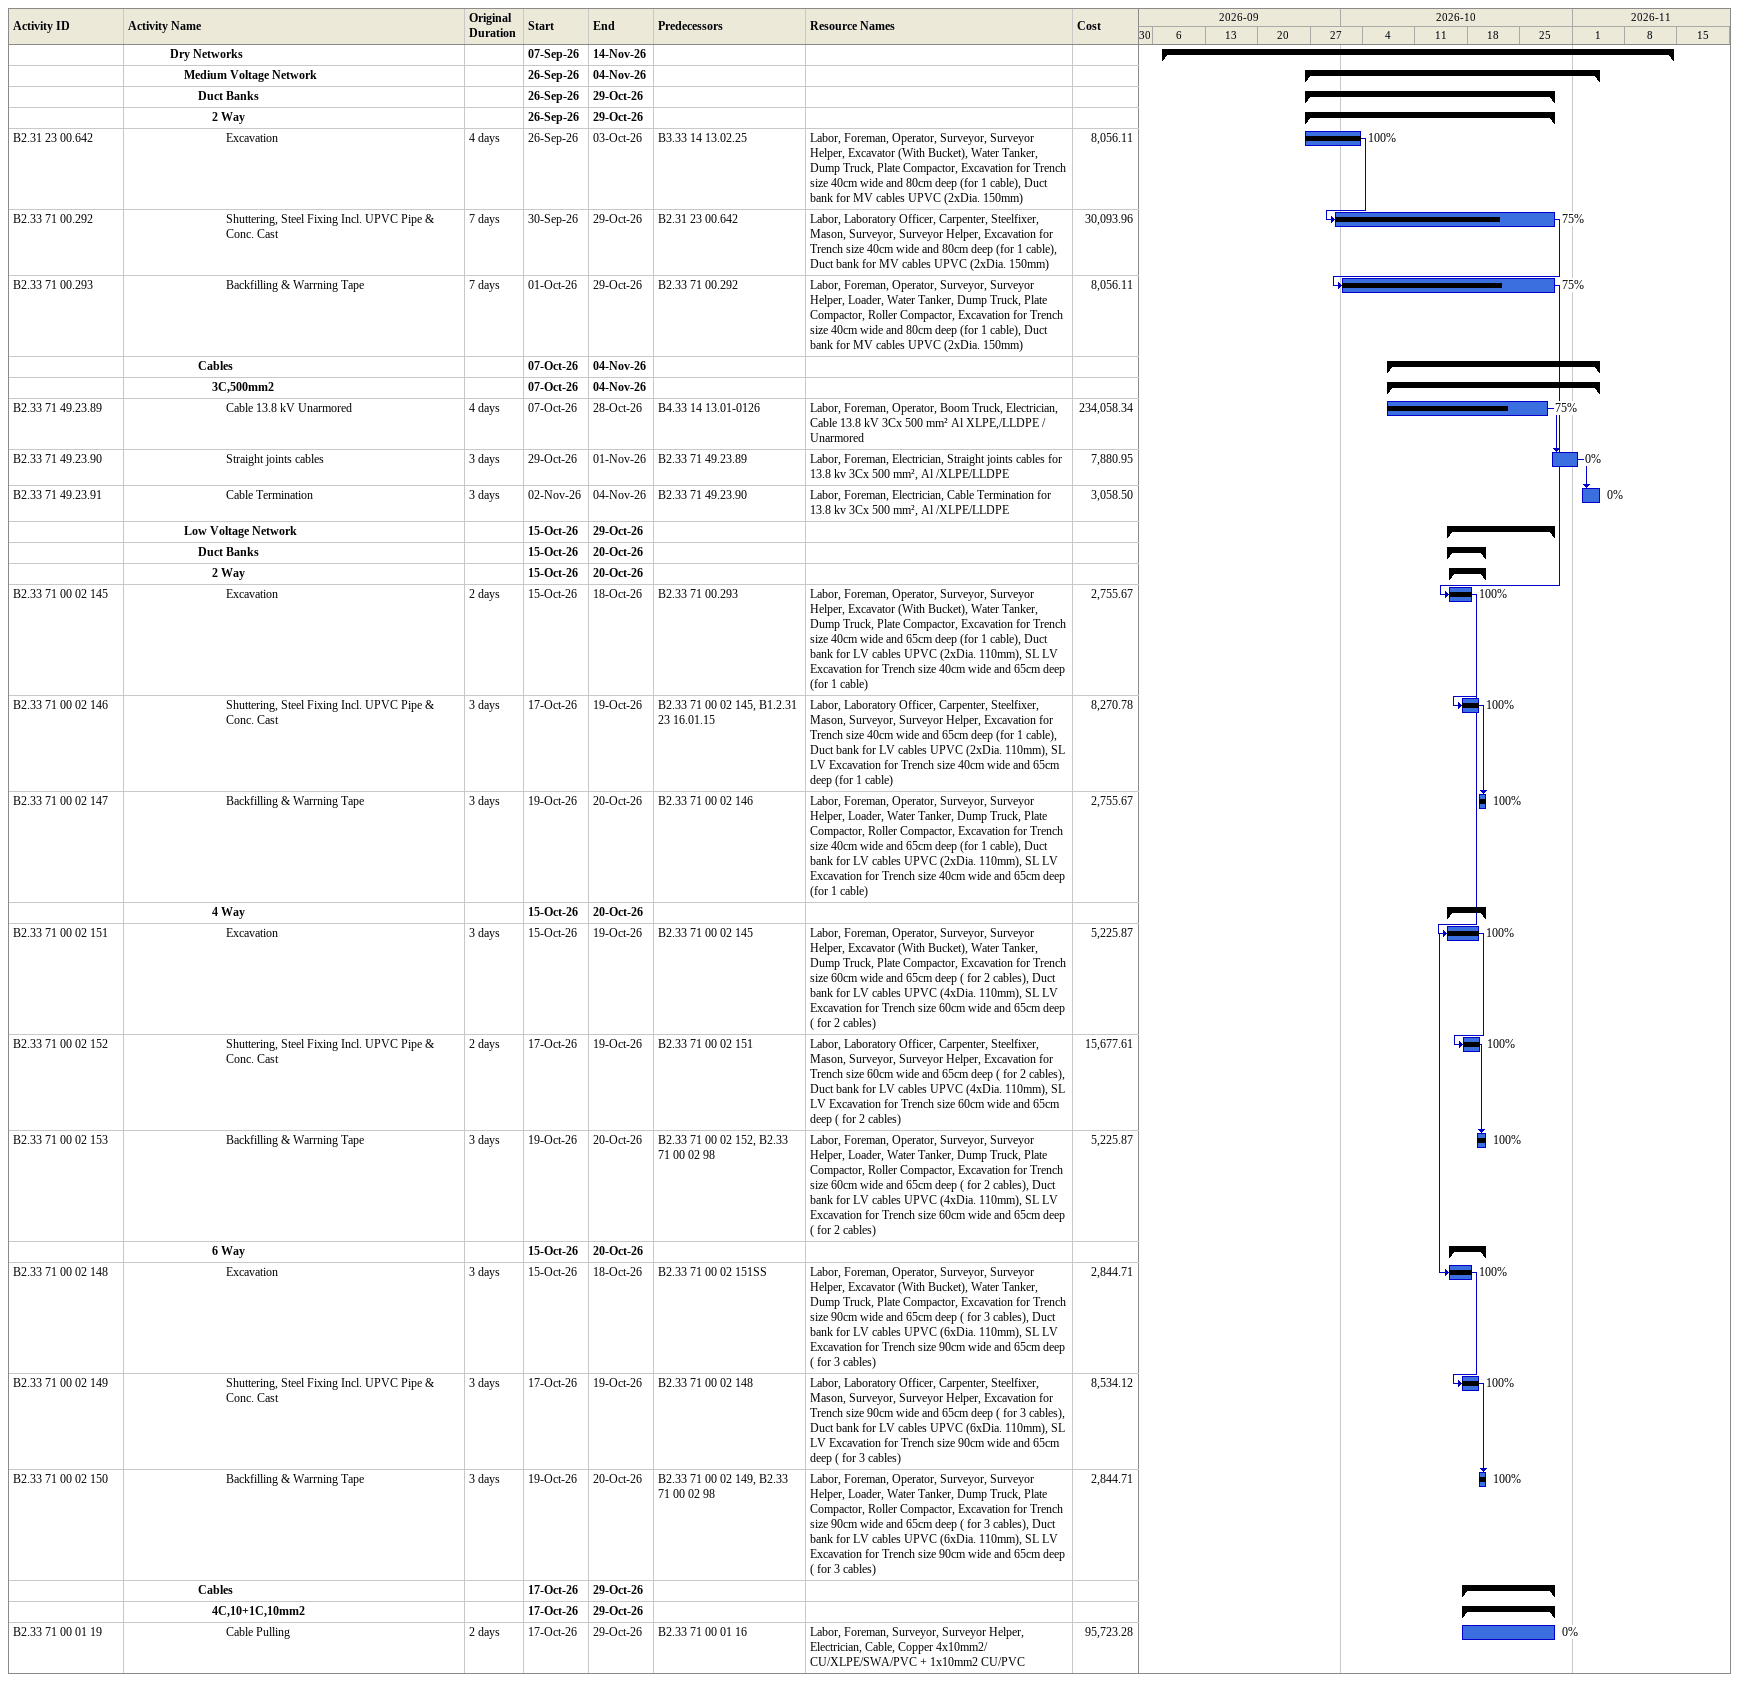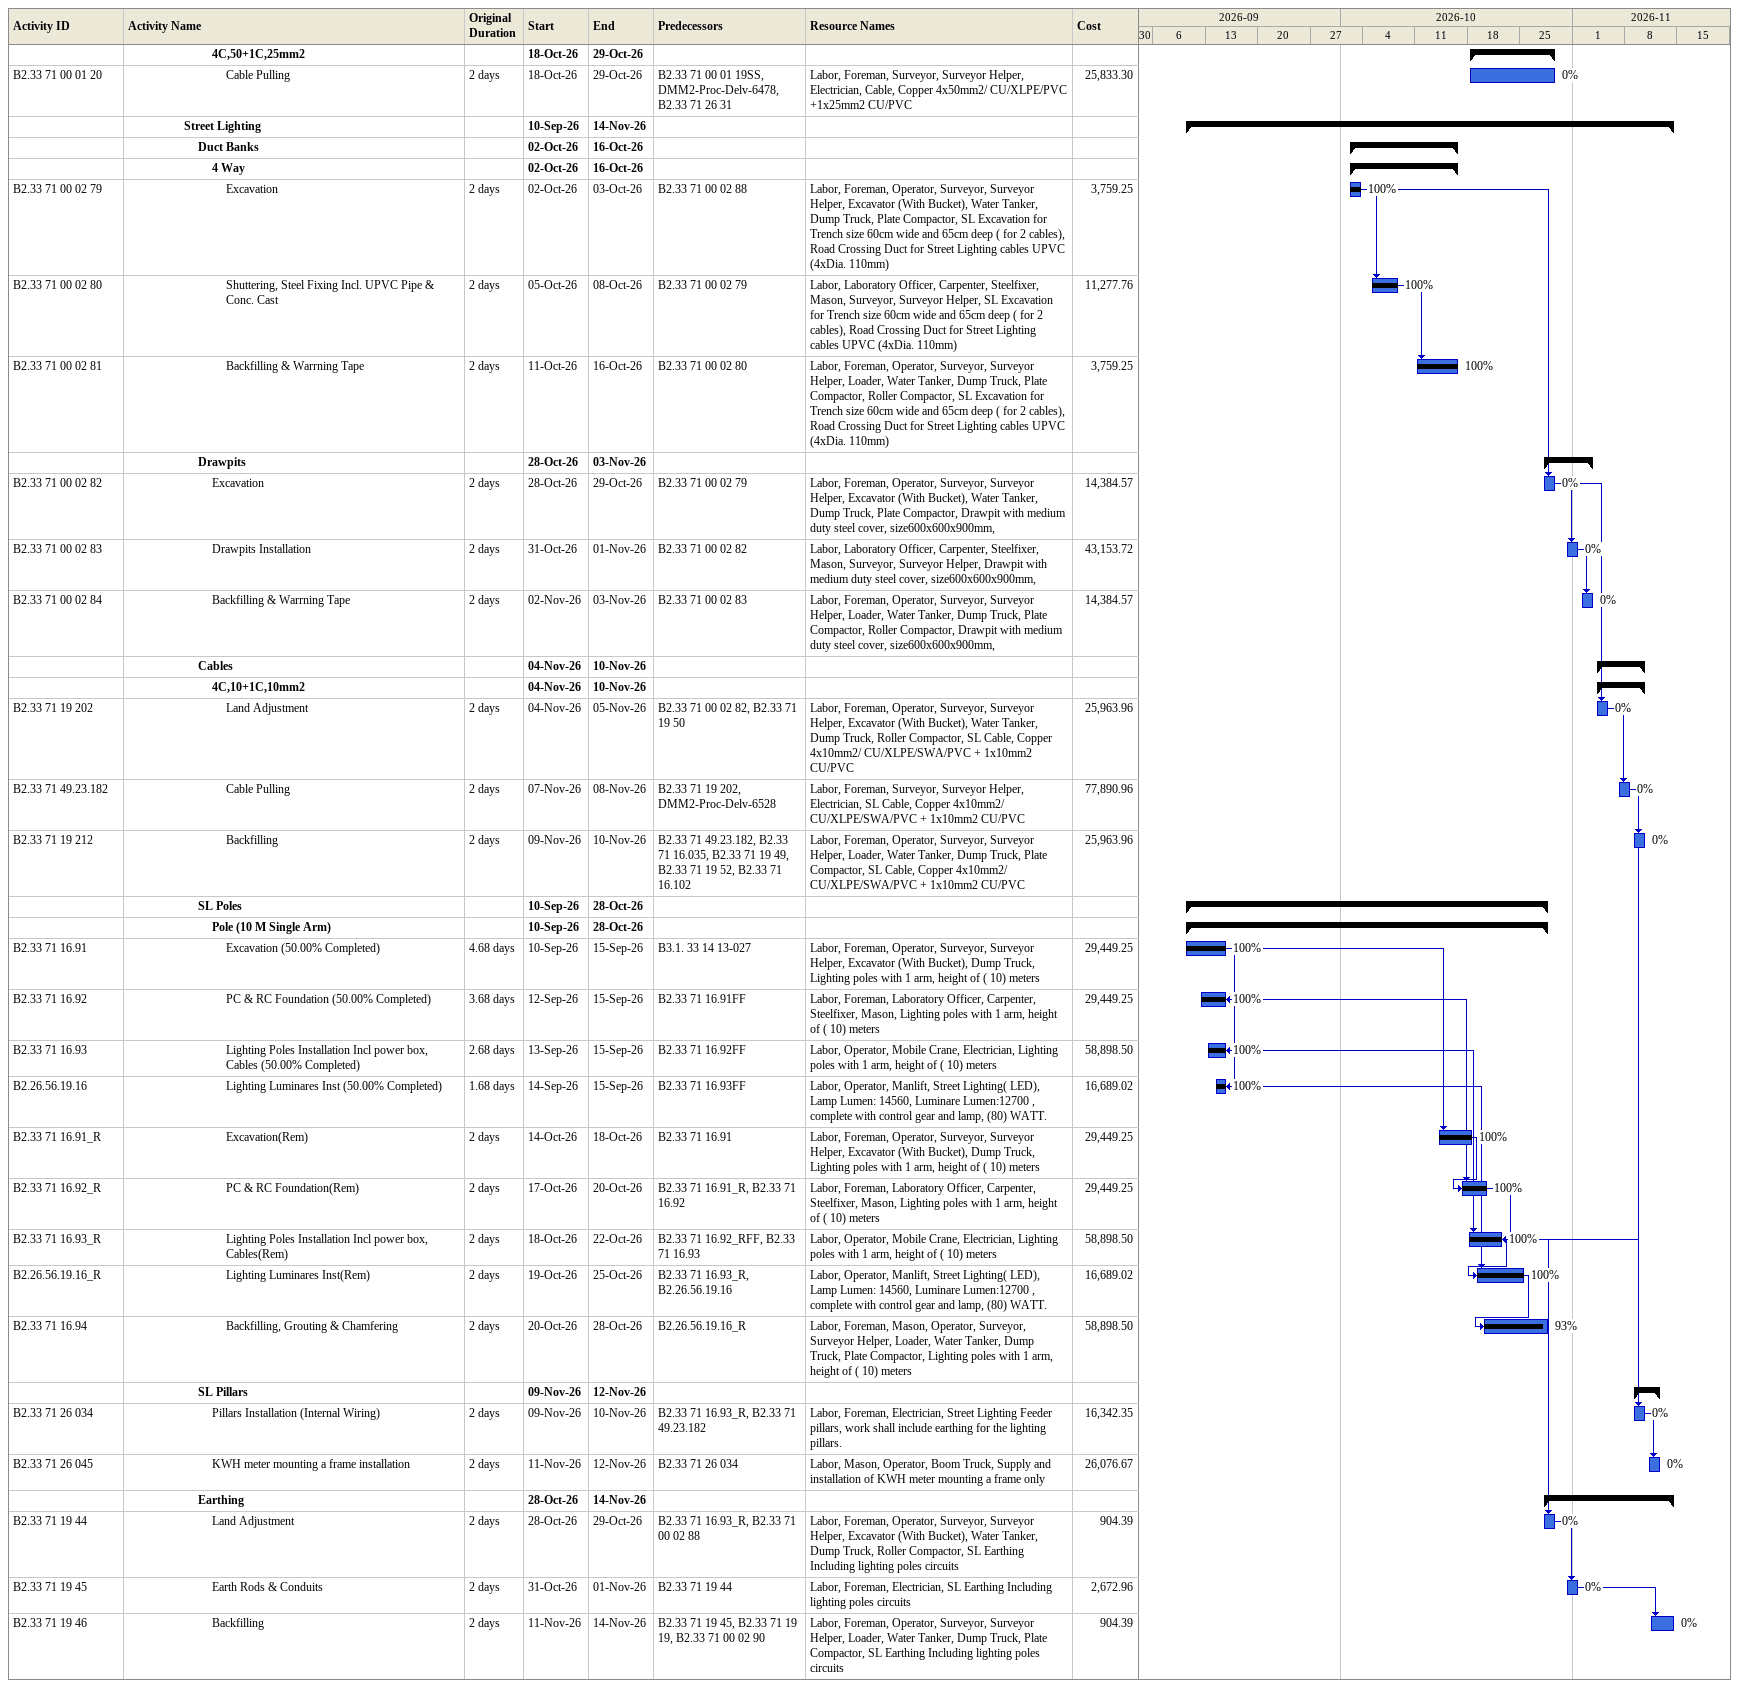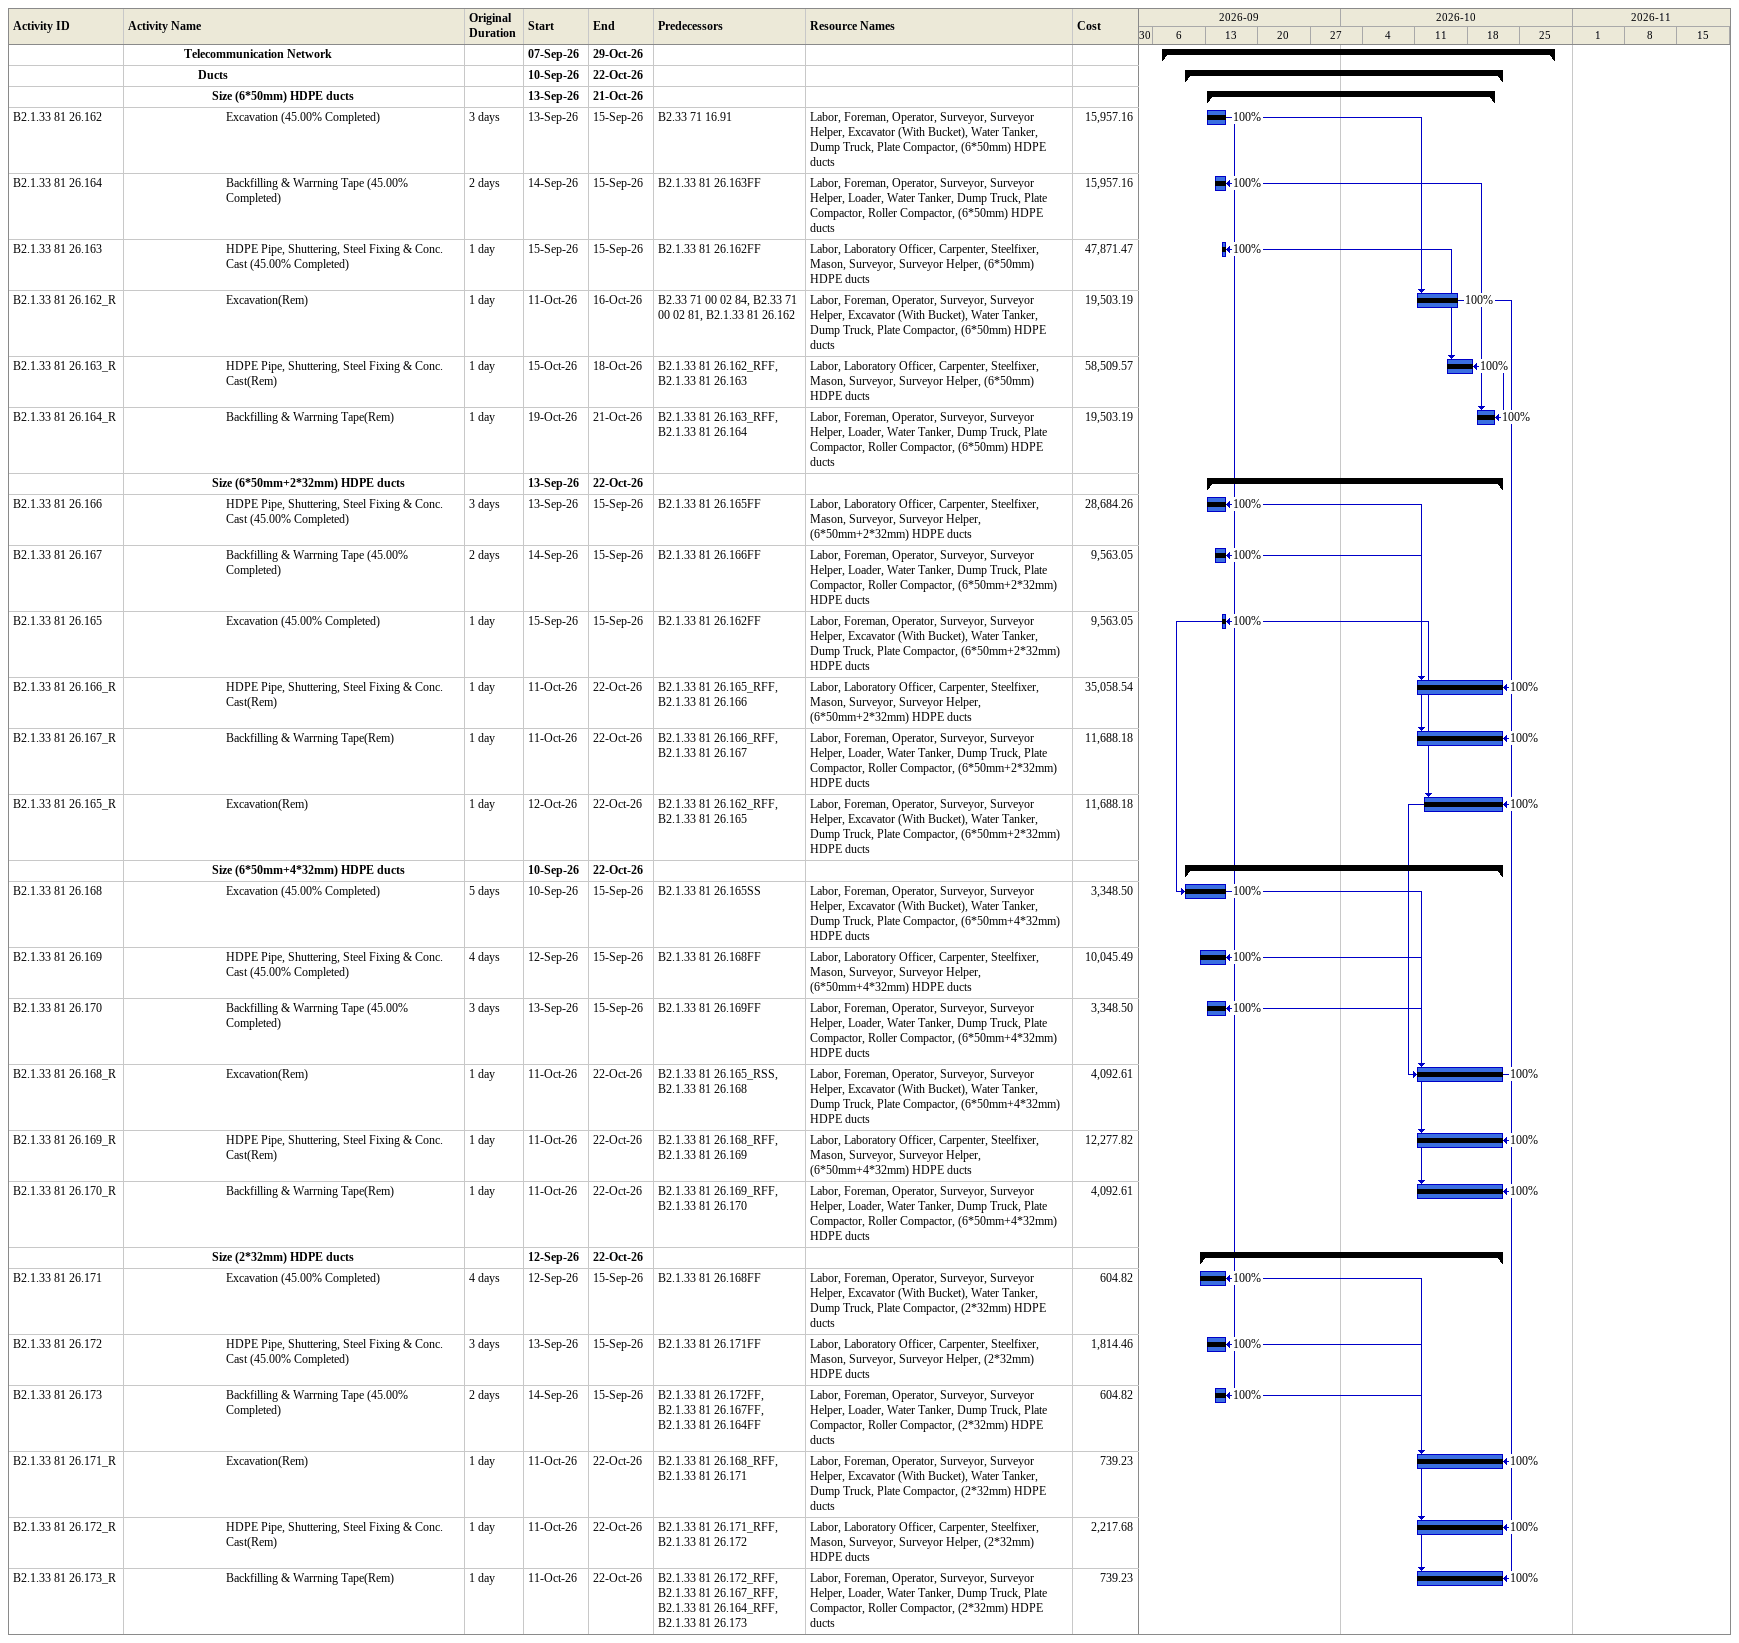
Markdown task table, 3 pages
| ID | Level | Task | Original duration | Start | Finish | Predecessors | Resources | % complete | Cost |
|---|---|---|---|---|---|---|---|---|---|
|  | 4 | **Dry Networks** |  | 2026-09-07 | 2026-11-14 |  |  |  |  |
|  | 5 | **Medium Voltage Network** |  | 2026-09-26 | 2026-11-04 |  |  |  |  |
|  | 6 | **Duct Banks** |  | 2026-09-26 | 2026-10-29 |  |  |  |  |
|  | 7 | **2 Way** |  | 2026-09-26 | 2026-10-29 |  |  |  |  |
| B2.31 23 00.642 | 8 | Excavation | 4d | 2026-09-26 | 2026-10-03 | B3.33 14 13.02.25 | Labor, Foreman, Operator, Surveyor, Surveyor Helper, Excavator (With Bucket), Water Tanker, Dump Truck, Plate Compactor, Excavation for Trench size 40cm wide and 80cm deep (for 1 cable), Duct bank for MV cables UPVC (2xDia. 150mm) | 100 | 8056.11 |
| B2.33 71 00.292 | 8 | Shuttering, Steel Fixing Incl. UPVC Pipe & Conc. Cast | 7d | 2026-09-30 | 2026-10-29 | B2.31 23 00.642 | Labor, Laboratory Officer, Carpenter, Steelfixer, Mason, Surveyor, Surveyor Helper, Excavation for Trench size 40cm wide and 80cm deep (for 1 cable), Duct bank for MV cables UPVC (2xDia. 150mm) | 75 | 30093.96 |
| B2.33 71 00.293 | 8 | Backfilling & Warrning Tape | 7d | 2026-10-01 | 2026-10-29 | B2.33 71 00.292 | Labor, Foreman, Operator, Surveyor, Surveyor Helper, Loader, Water Tanker, Dump Truck, Plate Compactor, Roller Compactor, Excavation for Trench size 40cm wide and 80cm deep (for 1 cable), Duct bank for MV cables UPVC (2xDia. 150mm) | 75 | 8056.11 |
|  | 6 | **Cables** |  | 2026-10-07 | 2026-11-04 |  |  |  |  |
|  | 7 | **3C,500mm2** |  | 2026-10-07 | 2026-11-04 |  |  |  |  |
| B2.33 71 49.23.89 | 8 | Cable 13.8 kV Unarmored | 4d | 2026-10-07 | 2026-10-28 | B4.33 14 13.01-0126 | Labor, Foreman, Operator, Boom Truck, Electrician, Cable 13.8 kV 3Cx 500 mm² Al XLPE,/LLDPE / Unarmored | 75 | 234058.34 |
| B2.33 71 49.23.90 | 8 | Straight joints cables | 3d | 2026-10-29 | 2026-11-01 | B2.33 71 49.23.89 | Labor, Foreman, Electrician, Straight joints cables for 13.8 kv 3Cx 500 mm², Al /XLPE/LLDPE | 0 | 7880.95 |
| B2.33 71 49.23.91 | 8 | Cable Termination | 3d | 2026-11-02 | 2026-11-04 | B2.33 71 49.23.90 | Labor, Foreman, Electrician, Cable Termination for 13.8 kv 3Cx 500 mm², Al /XLPE/LLDPE | 0 | 3058.50 |
|  | 5 | **Low Voltage Network** |  | 2026-10-15 | 2026-10-29 |  |  |  |  |
|  | 6 | **Duct Banks** |  | 2026-10-15 | 2026-10-20 |  |  |  |  |
|  | 7 | **2 Way** |  | 2026-10-15 | 2026-10-20 |  |  |  |  |
| B2.33 71 00 02 145 | 8 | Excavation | 2d | 2026-10-15 | 2026-10-18 | B2.33 71 00.293 | Labor, Foreman, Operator, Surveyor, Surveyor Helper, Excavator (With Bucket), Water Tanker, Dump Truck, Plate Compactor, Excavation for Trench size 40cm wide and 65cm deep (for 1 cable), Duct bank for LV cables UPVC (2xDia. 110mm), SL LV Excavation for Trench size 40cm wide and 65cm deep (for 1 cable) | 100 | 2755.67 |
| B2.33 71 00 02 146 | 8 | Shuttering, Steel Fixing Incl. UPVC Pipe & Conc. Cast | 3d | 2026-10-17 | 2026-10-19 | B2.33 71 00 02 145, B1.2.31 23 16.01.15 | Labor, Laboratory Officer, Carpenter, Steelfixer, Mason, Surveyor, Surveyor Helper, Excavation for Trench size 40cm wide and 65cm deep (for 1 cable), Duct bank for LV cables UPVC (2xDia. 110mm), SL LV Excavation for Trench size 40cm wide and 65cm deep (for 1 cable) | 100 | 8270.78 |
| B2.33 71 00 02 147 | 8 | Backfilling & Warrning Tape | 3d | 2026-10-19 | 2026-10-20 | B2.33 71 00 02 146 | Labor, Foreman, Operator, Surveyor, Surveyor Helper, Loader, Water Tanker, Dump Truck, Plate Compactor, Roller Compactor, Excavation for Trench size 40cm wide and 65cm deep (for 1 cable), Duct bank for LV cables UPVC (2xDia. 110mm), SL LV Excavation for Trench size 40cm wide and 65cm deep (for 1 cable) | 100 | 2755.67 |
|  | 7 | **4 Way** |  | 2026-10-15 | 2026-10-20 |  |  |  |  |
| B2.33 71 00 02 151 | 8 | Excavation | 3d | 2026-10-15 | 2026-10-19 | B2.33 71 00 02 145 | Labor, Foreman, Operator, Surveyor, Surveyor Helper, Excavator (With Bucket), Water Tanker, Dump Truck, Plate Compactor, Excavation for Trench size 60cm wide and 65cm deep ( for 2 cables), Duct bank for LV cables UPVC (4xDia. 110mm), SL LV Excavation for Trench size 60cm wide and 65cm deep ( for 2 cables) | 100 | 5225.87 |
| B2.33 71 00 02 152 | 8 | Shuttering, Steel Fixing Incl. UPVC Pipe & Conc. Cast | 2d | 2026-10-17 | 2026-10-19 | B2.33 71 00 02 151 | Labor, Laboratory Officer, Carpenter, Steelfixer, Mason, Surveyor, Surveyor Helper, Excavation for Trench size 60cm wide and 65cm deep ( for 2 cables), Duct bank for LV cables UPVC (4xDia. 110mm), SL LV Excavation for Trench size 60cm wide and 65cm deep ( for 2 cables) | 100 | 15677.61 |
| B2.33 71 00 02 153 | 8 | Backfilling & Warrning Tape | 3d | 2026-10-19 | 2026-10-20 | B2.33 71 00 02 152, B2.33 71 00 02 98 | Labor, Foreman, Operator, Surveyor, Surveyor Helper, Loader, Water Tanker, Dump Truck, Plate Compactor, Roller Compactor, Excavation for Trench size 60cm wide and 65cm deep ( for 2 cables), Duct bank for LV cables UPVC (4xDia. 110mm), SL LV Excavation for Trench size 60cm wide and 65cm deep ( for 2 cables) | 100 | 5225.87 |
|  | 7 | **6 Way** |  | 2026-10-15 | 2026-10-20 |  |  |  |  |
| B2.33 71 00 02 148 | 8 | Excavation | 3d | 2026-10-15 | 2026-10-18 | B2.33 71 00 02 151SS | Labor, Foreman, Operator, Surveyor, Surveyor Helper, Excavator (With Bucket), Water Tanker, Dump Truck, Plate Compactor, Excavation for Trench size 90cm wide and 65cm deep ( for 3 cables), Duct bank for LV cables UPVC (6xDia. 110mm), SL LV Excavation for Trench size 90cm wide and 65cm deep ( for 3 cables) | 100 | 2844.71 |
| B2.33 71 00 02 149 | 8 | Shuttering, Steel Fixing Incl. UPVC Pipe & Conc. Cast | 3d | 2026-10-17 | 2026-10-19 | B2.33 71 00 02 148 | Labor, Laboratory Officer, Carpenter, Steelfixer, Mason, Surveyor, Surveyor Helper, Excavation for Trench size 90cm wide and 65cm deep ( for 3 cables), Duct bank for LV cables UPVC (6xDia. 110mm), SL LV Excavation for Trench size 90cm wide and 65cm deep ( for 3 cables) | 100 | 8534.12 |
| B2.33 71 00 02 150 | 8 | Backfilling & Warrning Tape | 3d | 2026-10-19 | 2026-10-20 | B2.33 71 00 02 149, B2.33 71 00 02 98 | Labor, Foreman, Operator, Surveyor, Surveyor Helper, Loader, Water Tanker, Dump Truck, Plate Compactor, Roller Compactor, Excavation for Trench size 90cm wide and 65cm deep ( for 3 cables), Duct bank for LV cables UPVC (6xDia. 110mm), SL LV Excavation for Trench size 90cm wide and 65cm deep ( for 3 cables) | 100 | 2844.71 |
|  | 6 | **Cables** |  | 2026-10-17 | 2026-10-29 |  |  |  |  |
|  | 7 | **4C,10+1C,10mm2** |  | 2026-10-17 | 2026-10-29 |  |  |  |  |
| B2.33 71 00 01 19 | 8 | Cable Pulling | 2d | 2026-10-17 | 2026-10-29 | B2.33 71 00 01 16 | Labor, Foreman, Surveyor, Surveyor Helper, Electrician, Cable, Copper 4x10mm2/ CU/XLPE/SWA/PVC + 1x10mm2 CU/PVC | 0 | 95723.28 |
|  | 7 | **4C,50+1C,25mm2** |  | 2026-10-18 | 2026-10-29 |  |  |  |  |
| B2.33 71 00 01 20 | 8 | Cable Pulling | 2d | 2026-10-18 | 2026-10-29 | B2.33 71 00 01 19SS, DMM2-Proc-Delv-6478, B2.33 71 26 31 | Labor, Foreman, Surveyor, Surveyor Helper, Electrician, Cable, Copper 4x50mm2/ CU/XLPE/PVC +1x25mm2 CU/PVC | 0 | 25833.30 |
|  | 5 | **Street Lighting** |  | 2026-09-10 | 2026-11-14 |  |  |  |  |
|  | 6 | **Duct Banks** |  | 2026-10-02 | 2026-10-16 |  |  |  |  |
|  | 7 | **4 Way** |  | 2026-10-02 | 2026-10-16 |  |  |  |  |
| B2.33 71 00 02 79 | 8 | Excavation | 2d | 2026-10-02 | 2026-10-03 | B2.33 71 00 02 88 | Labor, Foreman, Operator, Surveyor, Surveyor Helper, Excavator (With Bucket), Water Tanker, Dump Truck, Plate Compactor, SL Excavation for Trench size 60cm wide and 65cm deep ( for 2 cables), Road Crossing Duct for Street Lighting cables UPVC (4xDia. 110mm) | 100 | 3759.25 |
| B2.33 71 00 02 80 | 8 | Shuttering, Steel Fixing Incl. UPVC Pipe & Conc. Cast | 2d | 2026-10-05 | 2026-10-08 | B2.33 71 00 02 79 | Labor, Laboratory Officer, Carpenter, Steelfixer, Mason, Surveyor, Surveyor Helper, SL Excavation for Trench size 60cm wide and 65cm deep ( for 2 cables), Road Crossing Duct for Street Lighting cables UPVC (4xDia. 110mm) | 100 | 11277.76 |
| B2.33 71 00 02 81 | 8 | Backfilling & Warrning Tape | 2d | 2026-10-11 | 2026-10-16 | B2.33 71 00 02 80 | Labor, Foreman, Operator, Surveyor, Surveyor Helper, Loader, Water Tanker, Dump Truck, Plate Compactor, Roller Compactor, SL Excavation for Trench size 60cm wide and 65cm deep ( for 2 cables), Road Crossing Duct for Street Lighting cables UPVC (4xDia. 110mm) | 100 | 3759.25 |
|  | 6 | **Drawpits** |  | 2026-10-28 | 2026-11-03 |  |  |  |  |
| B2.33 71 00 02 82 | 7 | Excavation | 2d | 2026-10-28 | 2026-10-29 | B2.33 71 00 02 79 | Labor, Foreman, Operator, Surveyor, Surveyor Helper, Excavator (With Bucket), Water Tanker, Dump Truck, Plate Compactor, Drawpit with medium duty steel cover, size600x600x900mm, | 0 | 14384.57 |
| B2.33 71 00 02 83 | 7 | Drawpits Installation | 2d | 2026-10-31 | 2026-11-01 | B2.33 71 00 02 82 | Labor, Laboratory Officer, Carpenter, Steelfixer, Mason, Surveyor, Surveyor Helper, Drawpit with medium duty steel cover, size600x600x900mm, | 0 | 43153.72 |
| B2.33 71 00 02 84 | 7 | Backfilling & Warrning Tape | 2d | 2026-11-02 | 2026-11-03 | B2.33 71 00 02 83 | Labor, Foreman, Operator, Surveyor, Surveyor Helper, Loader, Water Tanker, Dump Truck, Plate Compactor, Roller Compactor, Drawpit with medium duty steel cover, size600x600x900mm, | 0 | 14384.57 |
|  | 6 | **Cables** |  | 2026-11-04 | 2026-11-10 |  |  |  |  |
|  | 7 | **4C,10+1C,10mm2** |  | 2026-11-04 | 2026-11-10 |  |  |  |  |
| B2.33 71 19 202 | 8 | Land Adjustment | 2d | 2026-11-04 | 2026-11-05 | B2.33 71 00 02 82, B2.33 71 19 50 | Labor, Foreman, Operator, Surveyor, Surveyor Helper, Excavator (With Bucket), Water Tanker, Dump Truck, Roller Compactor, SL Cable, Copper 4x10mm2/ CU/XLPE/SWA/PVC + 1x10mm2 CU/PVC | 0 | 25963.96 |
| B2.33 71 49.23.182 | 8 | Cable Pulling | 2d | 2026-11-07 | 2026-11-08 | B2.33 71 19 202, DMM2-Proc-Delv-6528 | Labor, Foreman, Surveyor, Surveyor Helper, Electrician, SL Cable, Copper 4x10mm2/ CU/XLPE/SWA/PVC + 1x10mm2 CU/PVC | 0 | 77890.96 |
| B2.33 71 19 212 | 8 | Backfilling | 2d | 2026-11-09 | 2026-11-10 | B2.33 71 49.23.182, B2.33 71 16.035, B2.33 71 19 49, B2.33 71 19 52, B2.33 71 16.102 | Labor, Foreman, Operator, Surveyor, Surveyor Helper, Loader, Water Tanker, Dump Truck, Plate Compactor, SL Cable, Copper 4x10mm2/ CU/XLPE/SWA/PVC + 1x10mm2 CU/PVC | 0 | 25963.96 |
|  | 6 | **SL Poles** |  | 2026-09-10 | 2026-10-28 |  |  |  |  |
|  | 7 | **Pole (10 M Single Arm)** |  | 2026-09-10 | 2026-10-28 |  |  |  |  |
| B2.33 71 16.91 | 8 | Excavation (50.00% Completed) | 4.68d | 2026-09-10 | 2026-09-15 | B3.1. 33 14 13-027 | Labor, Foreman, Operator, Surveyor, Surveyor Helper, Excavator (With Bucket), Dump Truck, Lighting poles with 1 arm, height of ( 10) meters | 100 | 29449.25 |
| B2.33 71 16.92 | 8 | PC & RC Foundation (50.00% Completed) | 3.68d | 2026-09-12 | 2026-09-15 | B2.33 71 16.91FF | Labor, Foreman, Laboratory Officer, Carpenter, Steelfixer, Mason, Lighting poles with 1 arm, height of ( 10) meters | 100 | 29449.25 |
| B2.33 71 16.93 | 8 | Lighting Poles Installation Incl power box, Cables (50.00% Completed) | 2.68d | 2026-09-13 | 2026-09-15 | B2.33 71 16.92FF | Labor, Operator, Mobile Crane, Electrician, Lighting poles with 1 arm, height of ( 10) meters | 100 | 58898.50 |
| B2.26.56.19.16 | 8 | Lighting Luminares Inst (50.00% Completed) | 1.68d | 2026-09-14 | 2026-09-15 | B2.33 71 16.93FF | Labor, Operator, Manlift, Street Lighting( LED), Lamp Lumen: 14560, Luminare Lumen:12700 , complete with control gear and lamp, (80) WATT. | 100 | 16689.02 |
| B2.33 71 16.91_R | 8 | Excavation(Rem) | 2d | 2026-10-14 | 2026-10-18 | B2.33 71 16.91 | Labor, Foreman, Operator, Surveyor, Surveyor Helper, Excavator (With Bucket), Dump Truck, Lighting poles with 1 arm, height of ( 10) meters | 100 | 29449.25 |
| B2.33 71 16.92_R | 8 | PC & RC Foundation(Rem) | 2d | 2026-10-17 | 2026-10-20 | B2.33 71 16.91_R, B2.33 71 16.92 | Labor, Foreman, Laboratory Officer, Carpenter, Steelfixer, Mason, Lighting poles with 1 arm, height of ( 10) meters | 100 | 29449.25 |
| B2.33 71 16.93_R | 8 | Lighting Poles Installation Incl power box, Cables(Rem) | 2d | 2026-10-18 | 2026-10-22 | B2.33 71 16.92_RFF, B2.33 71 16.93 | Labor, Operator, Mobile Crane, Electrician, Lighting poles with 1 arm, height of ( 10) meters | 100 | 58898.50 |
| B2.26.56.19.16_R | 8 | Lighting Luminares Inst(Rem) | 2d | 2026-10-19 | 2026-10-25 | B2.33 71 16.93_R, B2.26.56.19.16 | Labor, Operator, Manlift, Street Lighting( LED), Lamp Lumen: 14560, Luminare Lumen:12700 , complete with control gear and lamp, (80) WATT. | 100 | 16689.02 |
| B2.33 71 16.94 | 8 | Backfilling, Grouting & Chamfering | 2d | 2026-10-20 | 2026-10-28 | B2.26.56.19.16_R | Labor, Foreman, Mason, Operator, Surveyor, Surveyor Helper, Loader, Water Tanker, Dump Truck, Plate Compactor, Lighting poles with 1 arm, height of ( 10) meters | 93 | 58898.50 |
|  | 6 | **SL Pillars** |  | 2026-11-09 | 2026-11-12 |  |  |  |  |
| B2.33 71 26 034 | 7 | Pillars Installation (Internal Wiring) | 2d | 2026-11-09 | 2026-11-10 | B2.33 71 16.93_R, B2.33 71 49.23.182 | Labor, Foreman, Electrician, Street Lighting Feeder pillars, work shall include earthing for the lighting pillars. | 0 | 16342.35 |
| B2.33 71 26 045 | 7 | KWH meter mounting a frame installation | 2d | 2026-11-11 | 2026-11-12 | B2.33 71 26 034 | Labor, Mason, Operator, Boom Truck, Supply and installation of KWH meter mounting a frame only | 0 | 26076.67 |
|  | 6 | **Earthing** |  | 2026-10-28 | 2026-11-14 |  |  |  |  |
| B2.33 71 19 44 | 7 | Land Adjustment | 2d | 2026-10-28 | 2026-10-29 | B2.33 71 16.93_R, B2.33 71 00 02 88 | Labor, Foreman, Operator, Surveyor, Surveyor Helper, Excavator (With Bucket), Water Tanker, Dump Truck, Roller Compactor, SL Earthing Including lighting poles circuits | 0 | 904.39 |
| B2.33 71 19 45 | 7 | Earth Rods & Conduits | 2d | 2026-10-31 | 2026-11-01 | B2.33 71 19 44 | Labor, Foreman, Electrician, SL Earthing Including lighting poles circuits | 0 | 2672.96 |
| B2.33 71 19 46 | 7 | Backfilling | 2d | 2026-11-11 | 2026-11-14 | B2.33 71 19 45, B2.33 71 19 19, B2.33 71 00 02 90 | Labor, Foreman, Operator, Surveyor, Surveyor Helper, Loader, Water Tanker, Dump Truck, Plate Compactor, SL Earthing Including lighting poles circuits | 0 | 904.39 |
|  | 5 | **Telecommunication Network** |  | 2026-09-07 | 2026-10-29 |  |  |  |  |
|  | 6 | **Ducts** |  | 2026-09-10 | 2026-10-22 |  |  |  |  |
|  | 7 | **Size (6*50mm) HDPE ducts** |  | 2026-09-13 | 2026-10-21 |  |  |  |  |
| B2.1.33 81 26.162 | 8 | Excavation (45.00% Completed) | 3d | 2026-09-13 | 2026-09-15 | B2.33 71 16.91 | Labor, Foreman, Operator, Surveyor, Surveyor Helper, Excavator (With Bucket), Water Tanker, Dump Truck, Plate Compactor, (6*50mm) HDPE ducts | 100 | 15957.16 |
| B2.1.33 81 26.164 | 8 | Backfilling & Warrning Tape (45.00% Completed) | 2d | 2026-09-14 | 2026-09-15 | B2.1.33 81 26.163FF | Labor, Foreman, Operator, Surveyor, Surveyor Helper, Loader, Water Tanker, Dump Truck, Plate Compactor, Roller Compactor, (6*50mm) HDPE ducts | 100 | 15957.16 |
| B2.1.33 81 26.163 | 8 | HDPE Pipe, Shuttering, Steel Fixing & Conc. Cast (45.00% Completed) | 1d | 2026-09-15 | 2026-09-15 | B2.1.33 81 26.162FF | Labor, Laboratory Officer, Carpenter, Steelfixer, Mason, Surveyor, Surveyor Helper, (6*50mm) HDPE ducts | 100 | 47871.47 |
| B2.1.33 81 26.162_R | 8 | Excavation(Rem) | 1d | 2026-10-11 | 2026-10-16 | B2.33 71 00 02 84, B2.33 71 00 02 81, B2.1.33 81 26.162 | Labor, Foreman, Operator, Surveyor, Surveyor Helper, Excavator (With Bucket), Water Tanker, Dump Truck, Plate Compactor, (6*50mm) HDPE ducts | 100 | 19503.19 |
| B2.1.33 81 26.163_R | 8 | HDPE Pipe, Shuttering, Steel Fixing & Conc. Cast(Rem) | 1d | 2026-10-15 | 2026-10-18 | B2.1.33 81 26.162_RFF, B2.1.33 81 26.163 | Labor, Laboratory Officer, Carpenter, Steelfixer, Mason, Surveyor, Surveyor Helper, (6*50mm) HDPE ducts | 100 | 58509.57 |
| B2.1.33 81 26.164_R | 8 | Backfilling & Warrning Tape(Rem) | 1d | 2026-10-19 | 2026-10-21 | B2.1.33 81 26.163_RFF, B2.1.33 81 26.164 | Labor, Foreman, Operator, Surveyor, Surveyor Helper, Loader, Water Tanker, Dump Truck, Plate Compactor, Roller Compactor, (6*50mm) HDPE ducts | 100 | 19503.19 |
|  | 7 | **Size (6*50mm+2*32mm) HDPE ducts** |  | 2026-09-13 | 2026-10-22 |  |  |  |  |
| B2.1.33 81 26.166 | 8 | HDPE Pipe, Shuttering, Steel Fixing & Conc. Cast (45.00% Completed) | 3d | 2026-09-13 | 2026-09-15 | B2.1.33 81 26.165FF | Labor, Laboratory Officer, Carpenter, Steelfixer, Mason, Surveyor, Surveyor Helper, (6*50mm+2*32mm) HDPE ducts | 100 | 28684.26 |
| B2.1.33 81 26.167 | 8 | Backfilling & Warrning Tape (45.00% Completed) | 2d | 2026-09-14 | 2026-09-15 | B2.1.33 81 26.166FF | Labor, Foreman, Operator, Surveyor, Surveyor Helper, Loader, Water Tanker, Dump Truck, Plate Compactor, Roller Compactor, (6*50mm+2*32mm) HDPE ducts | 100 | 9563.05 |
| B2.1.33 81 26.165 | 8 | Excavation (45.00% Completed) | 1d | 2026-09-15 | 2026-09-15 | B2.1.33 81 26.162FF | Labor, Foreman, Operator, Surveyor, Surveyor Helper, Excavator (With Bucket), Water Tanker, Dump Truck, Plate Compactor, (6*50mm+2*32mm) HDPE ducts | 100 | 9563.05 |
| B2.1.33 81 26.166_R | 8 | HDPE Pipe, Shuttering, Steel Fixing & Conc. Cast(Rem) | 1d | 2026-10-11 | 2026-10-22 | B2.1.33 81 26.165_RFF, B2.1.33 81 26.166 | Labor, Laboratory Officer, Carpenter, Steelfixer, Mason, Surveyor, Surveyor Helper, (6*50mm+2*32mm) HDPE ducts | 100 | 35058.54 |
| B2.1.33 81 26.167_R | 8 | Backfilling & Warrning Tape(Rem) | 1d | 2026-10-11 | 2026-10-22 | B2.1.33 81 26.166_RFF, B2.1.33 81 26.167 | Labor, Foreman, Operator, Surveyor, Surveyor Helper, Loader, Water Tanker, Dump Truck, Plate Compactor, Roller Compactor, (6*50mm+2*32mm) HDPE ducts | 100 | 11688.18 |
| B2.1.33 81 26.165_R | 8 | Excavation(Rem) | 1d | 2026-10-12 | 2026-10-22 | B2.1.33 81 26.162_RFF, B2.1.33 81 26.165 | Labor, Foreman, Operator, Surveyor, Surveyor Helper, Excavator (With Bucket), Water Tanker, Dump Truck, Plate Compactor, (6*50mm+2*32mm) HDPE ducts | 100 | 11688.18 |
|  | 7 | **Size (6*50mm+4*32mm) HDPE ducts** |  | 2026-09-10 | 2026-10-22 |  |  |  |  |
| B2.1.33 81 26.168 | 8 | Excavation (45.00% Completed) | 5d | 2026-09-10 | 2026-09-15 | B2.1.33 81 26.165SS | Labor, Foreman, Operator, Surveyor, Surveyor Helper, Excavator (With Bucket), Water Tanker, Dump Truck, Plate Compactor, (6*50mm+4*32mm) HDPE ducts | 100 | 3348.50 |
| B2.1.33 81 26.169 | 8 | HDPE Pipe, Shuttering, Steel Fixing & Conc. Cast (45.00% Completed) | 4d | 2026-09-12 | 2026-09-15 | B2.1.33 81 26.168FF | Labor, Laboratory Officer, Carpenter, Steelfixer, Mason, Surveyor, Surveyor Helper, (6*50mm+4*32mm) HDPE ducts | 100 | 10045.49 |
| B2.1.33 81 26.170 | 8 | Backfilling & Warrning Tape (45.00% Completed) | 3d | 2026-09-13 | 2026-09-15 | B2.1.33 81 26.169FF | Labor, Foreman, Operator, Surveyor, Surveyor Helper, Loader, Water Tanker, Dump Truck, Plate Compactor, Roller Compactor, (6*50mm+4*32mm) HDPE ducts | 100 | 3348.50 |
| B2.1.33 81 26.168_R | 8 | Excavation(Rem) | 1d | 2026-10-11 | 2026-10-22 | B2.1.33 81 26.165_RSS, B2.1.33 81 26.168 | Labor, Foreman, Operator, Surveyor, Surveyor Helper, Excavator (With Bucket), Water Tanker, Dump Truck, Plate Compactor, (6*50mm+4*32mm) HDPE ducts | 100 | 4092.61 |
| B2.1.33 81 26.169_R | 8 | HDPE Pipe, Shuttering, Steel Fixing & Conc. Cast(Rem) | 1d | 2026-10-11 | 2026-10-22 | B2.1.33 81 26.168_RFF, B2.1.33 81 26.169 | Labor, Laboratory Officer, Carpenter, Steelfixer, Mason, Surveyor, Surveyor Helper, (6*50mm+4*32mm) HDPE ducts | 100 | 12277.82 |
| B2.1.33 81 26.170_R | 8 | Backfilling & Warrning Tape(Rem) | 1d | 2026-10-11 | 2026-10-22 | B2.1.33 81 26.169_RFF, B2.1.33 81 26.170 | Labor, Foreman, Operator, Surveyor, Surveyor Helper, Loader, Water Tanker, Dump Truck, Plate Compactor, Roller Compactor, (6*50mm+4*32mm) HDPE ducts | 100 | 4092.61 |
|  | 7 | **Size (2*32mm) HDPE ducts** |  | 2026-09-12 | 2026-10-22 |  |  |  |  |
| B2.1.33 81 26.171 | 8 | Excavation (45.00% Completed) | 4d | 2026-09-12 | 2026-09-15 | B2.1.33 81 26.168FF | Labor, Foreman, Operator, Surveyor, Surveyor Helper, Excavator (With Bucket), Water Tanker, Dump Truck, Plate Compactor, (2*32mm) HDPE ducts | 100 | 604.82 |
| B2.1.33 81 26.172 | 8 | HDPE Pipe, Shuttering, Steel Fixing & Conc. Cast (45.00% Completed) | 3d | 2026-09-13 | 2026-09-15 | B2.1.33 81 26.171FF | Labor, Laboratory Officer, Carpenter, Steelfixer, Mason, Surveyor, Surveyor Helper, (2*32mm) HDPE ducts | 100 | 1814.46 |
| B2.1.33 81 26.173 | 8 | Backfilling & Warrning Tape (45.00% Completed) | 2d | 2026-09-14 | 2026-09-15 | B2.1.33 81 26.172FF, B2.1.33 81 26.167FF, B2.1.33 81 26.164FF | Labor, Foreman, Operator, Surveyor, Surveyor Helper, Loader, Water Tanker, Dump Truck, Plate Compactor, Roller Compactor, (2*32mm) HDPE ducts | 100 | 604.82 |
| B2.1.33 81 26.171_R | 8 | Excavation(Rem) | 1d | 2026-10-11 | 2026-10-22 | B2.1.33 81 26.168_RFF, B2.1.33 81 26.171 | Labor, Foreman, Operator, Surveyor, Surveyor Helper, Excavator (With Bucket), Water Tanker, Dump Truck, Plate Compactor, (2*32mm) HDPE ducts | 100 | 739.23 |
| B2.1.33 81 26.172_R | 8 | HDPE Pipe, Shuttering, Steel Fixing & Conc. Cast(Rem) | 1d | 2026-10-11 | 2026-10-22 | B2.1.33 81 26.171_RFF, B2.1.33 81 26.172 | Labor, Laboratory Officer, Carpenter, Steelfixer, Mason, Surveyor, Surveyor Helper, (2*32mm) HDPE ducts | 100 | 2217.68 |
| B2.1.33 81 26.173_R | 8 | Backfilling & Warrning Tape(Rem) | 1d | 2026-10-11 | 2026-10-22 | B2.1.33 81 26.172_RFF, B2.1.33 81 26.167_RFF, B2.1.33 81 26.164_RFF, B2.1.33 81 26.173 | Labor, Foreman, Operator, Surveyor, Surveyor Helper, Loader, Water Tanker, Dump Truck, Plate Compactor, Roller Compactor, (2*32mm) HDPE ducts | 100 | 739.23 |
